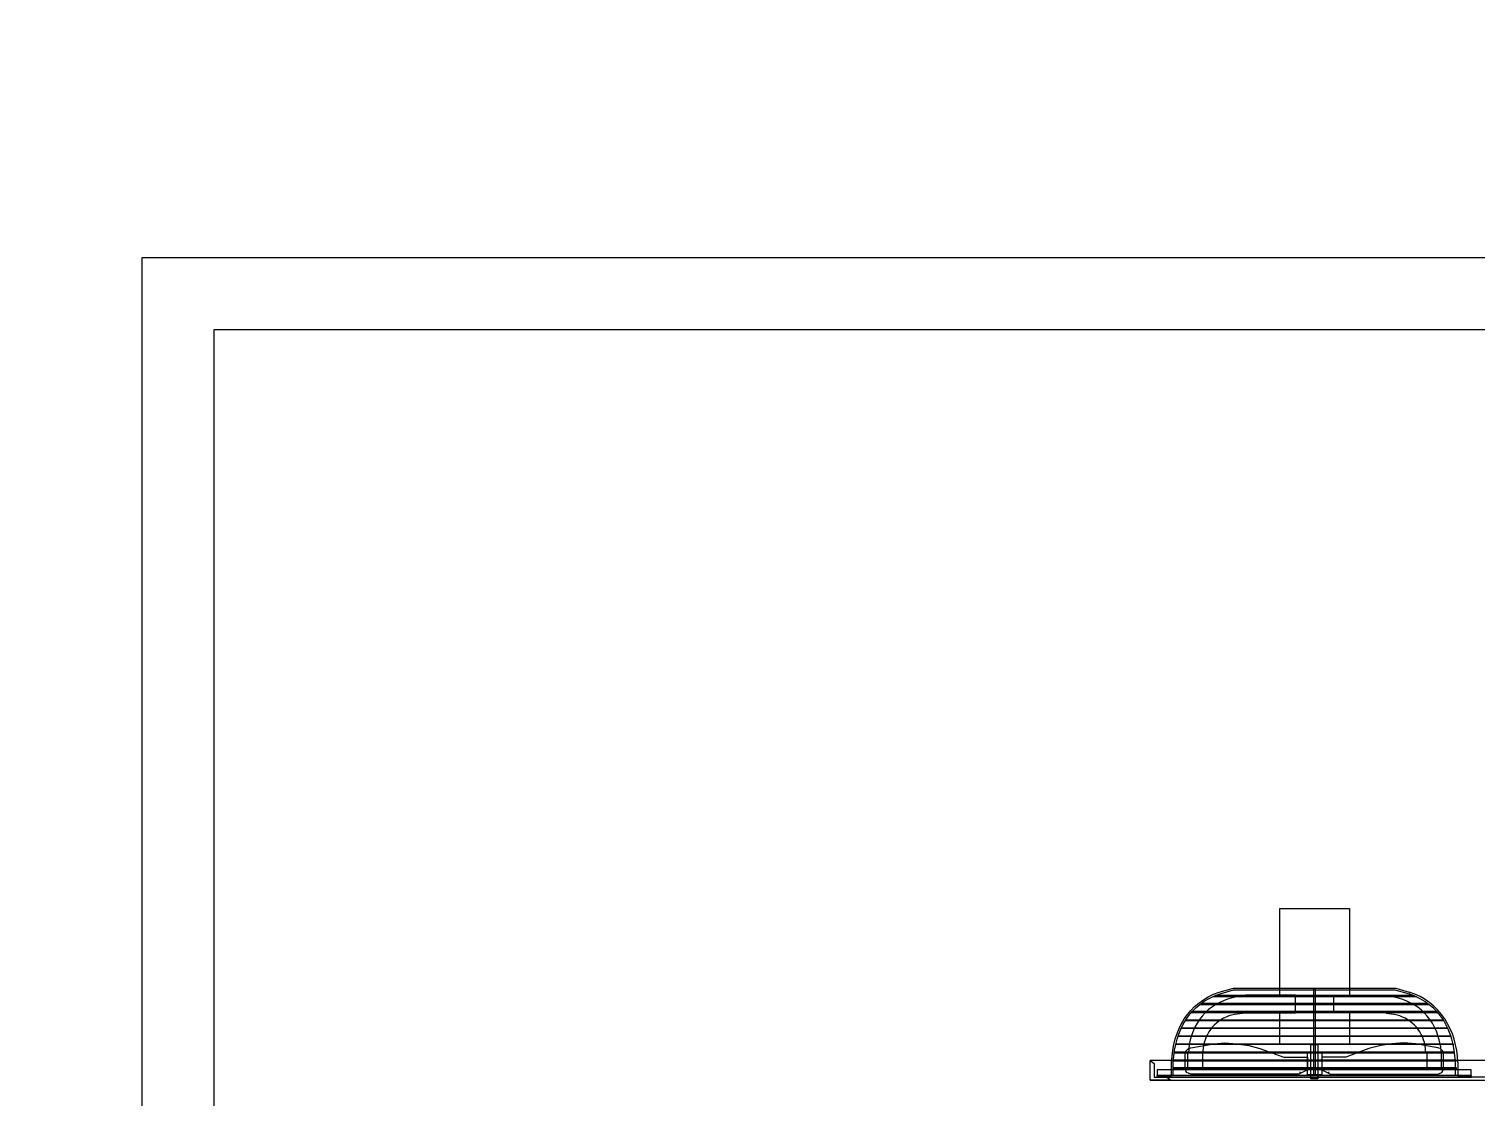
# Model space of a CAD drawing. Header units: metres. Extents: x 530959 to 531458, y 2674234 to 2674577.
# Drawn here: x 531156.398 to 531158.916, y 2674398.192 to 2674400.05 of the extents above; entities that cross this region are included whole.
import ezdxf

# ---------------------------------------------------------------- set-up
doc = ezdxf.new("R2010")
doc.units = ezdxf.units.M
doc.layers.add('300mm Hume Pipe', color=74, linetype='Continuous')
doc.layers.add('IDT', color=7, linetype='Continuous')

# ---------------------------------------------------------------- blocks, each defined once
blk = doc.blocks.new('IDT')
at = {"layer": 'IDT', "color": 0}
for p, q in [((19.5525, 16.8104), (19.5525, 7.0104)), ((19.4275, 16.6854), (19.4275, 7.1354)), ((19.4275, 7.1354), (12.7275, 7.1354)), ((19.5525, 7.0104), (12.6025, 7.0104))]:
    blk.add_line(p, q, dxfattribs=at)
at = {"layer": 'IDT', "color": 0, "lineweight": 25}
for p, q in [((17.7985, 8.4417), (16.6422, 8.4417)), ((16.6713, 8.4362), (17.7695, 8.4362)), ((17.2674, 8.4362), (17.2397, 8.4362)), ((17.2397, 8.4362), (17.7861, 8.4362)), ((17.2397, 8.4334), (17.2397, 8.4362)), ((17.2397, 8.4362), (17.2397, 8.4334)), ((17.7861, 8.4362), (17.2397, 8.4362)), ((17.2397, 8.4362), (17.2397, 8.4237)), ((17.5067, 8.439), (17.5191, 8.439)), ((17.5067, 8.3795), (17.5067, 8.439)), ((17.5191, 8.439), (17.5191, 8.3795)), ((17.7861, 8.4362), (17.7584, 8.4362)), ((17.7861, 8.4362), (17.7861, 8.4334)), ((17.7861, 8.4334), (17.7861, 8.4362)), ((17.7861, 8.4237), (17.7861, 8.4362)), ((17.2632, 8.4334), (17.2397, 8.4334)), ((17.2397, 8.4334), (17.7861, 8.4334)), ((17.2397, 8.4237), (17.7861, 8.4237)), ((17.2632, 8.4099), (17.2632, 8.4334)), ((17.266, 8.4224), (17.7584, 8.4224)), ((17.266, 8.4196), (17.266, 8.4224)), ((17.7584, 8.4196), (17.266, 8.4196)), ((17.2674, 8.4334), (17.2674, 8.4099)), ((17.2895, 8.4251), (17.2881, 8.421)), ((17.2881, 8.421), (17.2881, 8.3961)), ((17.2909, 8.4279), (17.2895, 8.4251)), ((17.2937, 8.4293), (17.2909, 8.4279)), ((17.2923, 8.3947), (17.2923, 8.4237)), ((17.2978, 8.4307), (17.2937, 8.4293)), ((17.4845, 8.4307), (17.2978, 8.4307)), ((17.3172, 8.3947), (17.3172, 8.4237)), ((17.4998, 8.4237), (17.4845, 8.4307)), ((17.4873, 8.4279), (17.4887, 8.4279)), ((17.4998, 8.432), (17.5247, 8.432)), ((17.4998, 8.3933), (17.4998, 8.432)), ((17.4998, 8.4016), (17.4998, 8.4237)), ((17.5108, 8.4334), (17.5108, 8.2813)), ((17.5136, 8.4334), (17.5136, 8.2813)), ((17.5247, 8.432), (17.5247, 8.3933)), ((17.5247, 8.4237), (17.5399, 8.4307)), ((17.5247, 8.4016), (17.5247, 8.4237)), ((17.5371, 8.4279), (17.5385, 8.4279)), ((17.5399, 8.4307), (17.728, 8.4307)), ((17.7072, 8.3947), (17.7072, 8.4237)), ((17.728, 8.4307), (17.7321, 8.4293)), ((17.7321, 8.4293), (17.7349, 8.4279)), ((17.7335, 8.3947), (17.7335, 8.4237)), ((17.7349, 8.4279), (17.7363, 8.4251)), ((17.7363, 8.4251), (17.7377, 8.421)), ((17.7377, 8.421), (17.7377, 8.3961)), ((17.7584, 8.4334), (17.7584, 8.4099)), ((17.7584, 8.4224), (17.7584, 8.4196)), ((17.7861, 8.4334), (17.7612, 8.4334)), ((17.7612, 8.4334), (17.7612, 8.4099)), ((17.266, 8.4085), (17.7584, 8.4085)), ((17.266, 8.4058), (17.266, 8.4085)), ((17.7584, 8.4058), (17.266, 8.4058)), ((17.2688, 8.3947), (17.757, 8.3947)), ((17.757, 8.3919), (17.2688, 8.3919)), ((17.2881, 8.3961), (17.2881, 8.3919)), ((17.2881, 8.3919), (17.2937, 8.3864)), ((17.2937, 8.3795), (17.2923, 8.3947)), ((17.2937, 8.3864), (17.2978, 8.385)), ((17.3186, 8.3947), (17.32, 8.3809)), ((17.3974, 8.3809), (17.4182, 8.3864)), ((17.4182, 8.3864), (17.4583, 8.4016)), ((17.4583, 8.4016), (17.4998, 8.4016)), ((17.5247, 8.3933), (17.4998, 8.3933)), ((17.5662, 8.4016), (17.5247, 8.4016)), ((17.6076, 8.3864), (17.5662, 8.4016)), ((17.627, 8.3809), (17.6076, 8.3864)), ((17.7059, 8.3809), (17.7072, 8.3947)), ((17.7321, 8.3864), (17.728, 8.385)), ((17.7307, 8.3795), (17.7321, 8.3947)), ((17.7377, 8.3919), (17.7321, 8.3864)), ((17.7377, 8.3961), (17.7377, 8.3919)), ((17.7584, 8.4085), (17.7584, 8.4058)), ((17.2702, 8.3795), (17.7543, 8.3795)), ((17.7543, 8.3781), (17.2715, 8.3781)), ((17.2743, 8.3657), (17.7501, 8.3657)), ((17.7501, 8.3643), (17.2757, 8.3643)), ((17.2978, 8.385), (17.3366, 8.3781)), ((17.3366, 8.3781), (17.3573, 8.3767)), ((17.3573, 8.3767), (17.378, 8.3781)), ((17.378, 8.3781), (17.3974, 8.3809)), ((17.4514, 8.3242), (17.4514, 8.3795)), ((17.4514, 8.3795), (17.5731, 8.3795)), ((17.5191, 8.3795), (17.5067, 8.3795)), ((17.5731, 8.3795), (17.5731, 8.3242)), ((17.6478, 8.3781), (17.627, 8.3809)), ((17.6685, 8.3767), (17.6478, 8.3781)), ((17.6879, 8.3781), (17.6685, 8.3767)), ((17.728, 8.385), (17.6879, 8.3781)), ((17.2798, 8.3518), (17.7446, 8.3518)), ((17.7446, 8.3504), (17.2812, 8.3504)), ((17.2881, 8.338), (17.7377, 8.338)), ((17.7363, 8.3366), (17.2895, 8.3366)), ((17.2978, 8.3242), (17.7266, 8.3242)), ((17.7252, 8.3214), (17.3006, 8.3214)), ((17.313, 8.3103), (17.7128, 8.3103)), ((17.3739, 8.3269), (17.3877, 8.3255)), ((17.3877, 8.3242), (17.479, 8.3242)), ((17.479, 8.3242), (17.479, 8.2937)), ((17.6381, 8.3242), (17.5454, 8.3242)), ((17.5454, 8.3242), (17.5454, 8.2937)), ((17.6381, 8.3255), (17.6519, 8.3269)), ((17.71, 8.3076), (17.3158, 8.3076)), ((17.3352, 8.2965), (17.6893, 8.2965)), ((17.6851, 8.2937), (17.3407, 8.2937)), ((17.3725, 8.2841), (17.3476, 8.291)), ((17.3711, 8.2813), (17.3476, 8.2882)), ((17.3767, 8.2965), (17.3919, 8.2951)), ((17.479, 8.2937), (17.3919, 8.2937)), ((17.4514, 8.143), (17.4514, 8.2937)), ((17.5454, 8.2937), (17.6325, 8.2937)), ((17.5731, 8.2937), (17.5731, 8.143)), ((17.6325, 8.2951), (17.6478, 8.2965)), ((17.6768, 8.291), (17.6533, 8.2841)), ((17.6782, 8.2882), (17.6533, 8.2813)), ((17.6533, 8.2813), (17.3711, 8.2813)), ((17.6533, 8.2841), (17.3725, 8.2841)), ((17.5731, 8.143), (17.4514, 8.143))]:
    blk.add_line(p, q, dxfattribs=at)
at = {"layer": 'IDT', "color": 8, "lineweight": 25}
for p, q in [((17.7695, 8.4362), (17.7626, 8.4417)), ((17.7626, 8.4417), (17.7985, 8.4417)), ((17.7916, 8.4362), (17.7695, 8.4362)), ((17.7916, 8.4127), (17.7916, 8.4362)), ((17.7985, 8.4417), (17.7985, 8.4072)), ((17.7985, 8.4072), (17.7916, 8.4127)), ((16.6062, 8.4072), (17.7985, 8.4072))]:
    blk.add_line(p, q, dxfattribs=at)
at = {"layer": 'IDT', "color": 0, "lineweight": 25}
for centre, start, end in [((17.3877, 8.3947), 191.5341, 258.4659), ((17.6381, 8.3947), 281.5341, 348.4659)]:
    blk.add_arc(centre, 0.0692, start, end, dxfattribs=at)
for points in [[(17.2632, 8.4099), (17.2647, 8.3557), (17.2943, 8.3048), (17.3476, 8.2882)], [(17.2674, 8.4099), (17.2701, 8.3527), (17.2939, 8.3116), (17.3476, 8.291)], [(17.7584, 8.4099), (17.7544, 8.3534), (17.7315, 8.3101), (17.6768, 8.291)], [(17.7612, 8.4099), (17.7584, 8.3532), (17.733, 8.3072), (17.6782, 8.2882)], [(17.2937, 8.3795), (17.3016, 8.3353), (17.3324, 8.3045), (17.3767, 8.2965)], [(17.6478, 8.2965), (17.692, 8.3045), (17.7228, 8.3353), (17.7307, 8.3795)]]:
    blk.add_open_spline(points, degree=3, dxfattribs=at)

msp = doc.modelspace()

# ---------------------------------------------------------------- hatches: boundary and pattern name
at = {"layer": '300mm Hume Pipe'}
h = msp.add_hatch(dxfattribs=at)
h.set_pattern_fill('ANSI37', color=74, angle=-90)
h.set_pattern_definition([(315, (-2142903.4492, 3207223.71311), (0.0883883476483, 0.0883883476483), []), (45, (-2142903.4492, 3207223.71311), (-0.0883883476483, 0.0883883476483), [])])
edge = h.paths.add_edge_path()
edge.add_line((531263.8278, 2674405.5101), (531145.1759, 2674405.5101))
edge.add_arc((531145.1759, 2674404.6101), 0.9, 90, 180)
edge.add_line((531144.2759, 2674404.6101), (531144.2759, 2674398.2249))
edge.add_line((531144.2759, 2674398.2249), (531144.5759, 2674398.2249))
edge.add_line((531144.5759, 2674398.2249), (531144.5759, 2674404.3101))
edge.add_arc((531145.4759, 2674404.3101), 0.9, 90, 180, ccw=False)
edge.add_line((531145.4759, 2674405.2101), (531263.8278, 2674405.2101))
edge.add_line((531263.8278, 2674405.2101), (531263.8278, 2674405.5101))
edge = h.paths.add_edge_path(flags=17)
edge.add_line((531263.8278, 2674405.09), (531145.56, 2674405.09))
edge.add_arc((531145.56, 2674404.19), 0.9, 90, 180)
edge.add_line((531144.66, 2674404.19), (531144.66, 2674398.2249))
edge.add_line((531144.66, 2674398.2249), (531144.96, 2674398.2249))
edge.add_line((531144.96, 2674398.2249), (531144.96, 2674403.89))
edge.add_arc((531145.86, 2674403.89), 0.9, 90, 180, ccw=False)
edge.add_line((531145.86, 2674404.79), (531263.8278, 2674404.79))
edge.add_line((531263.8278, 2674404.79), (531263.8278, 2674405.09))

# ---------------------------------------------------------------- block references
at = {"layer": 'IDT', "color": 8, "rotation": 180}
msp.add_blockref('IDT', (531176.1473, 2674406.663), dxfattribs=at)

doc.saveas('drawing.dxf')
